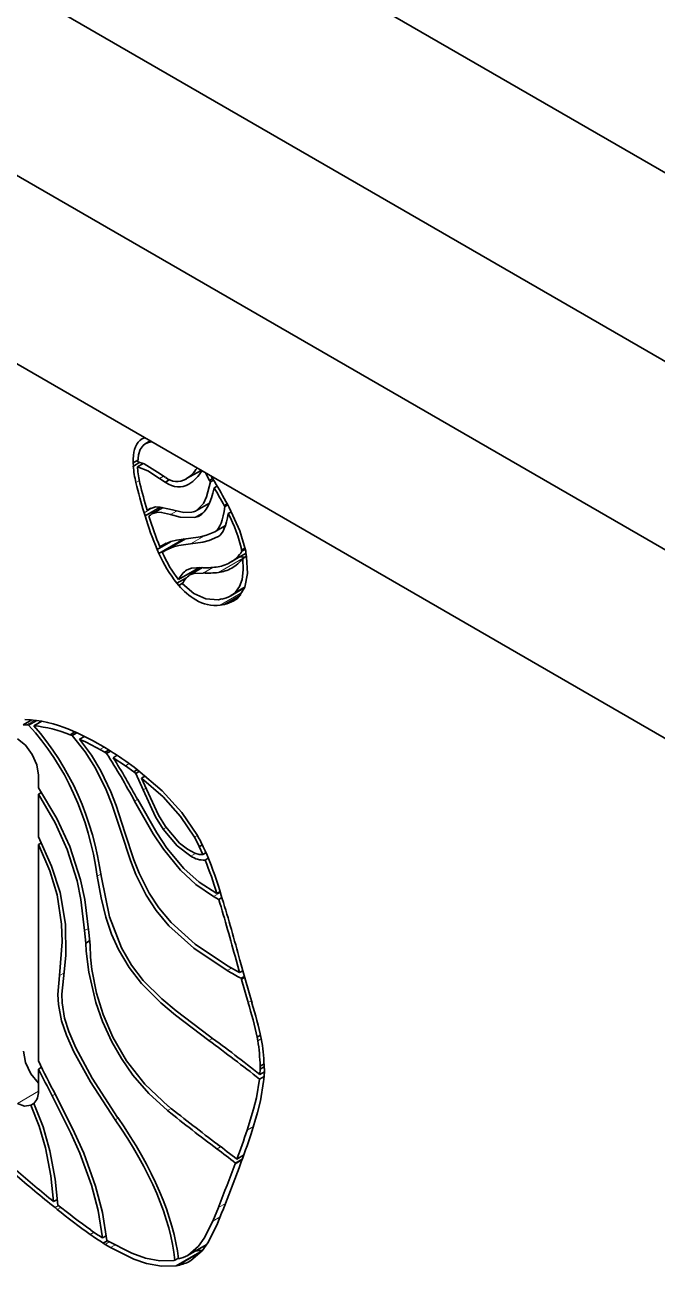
# Model space of a CAD drawing. Extents: x 291 to 834, y 188 to 661.
# Drawn here: x 702.24 to 710.46, y 627.32 to 643.45 of the extents above; entities that cross this region are included whole.
import ezdxf

# ---------------------------------------------------------------- set-up
doc = ezdxf.new("R2010")
doc.units = 0

msp = doc.modelspace()

# ---------------------------------------------------------------- linework, layer by layer
at = {"color": 7, "lineweight": 35}
for p, q in [((727.017, 632.025), (680.518, 658.871)), ((727.017, 632.025), (680.518, 658.871)), ((724.896, 630.8), (678.396, 657.647)), ((724.896, 630.8), (678.396, 657.647)), ((722.774, 629.576), (676.275, 656.422)), ((722.774, 629.576), (676.275, 656.422)), ((720.653, 628.351), (674.154, 655.197))]:
    msp.add_line(p, q, dxfattribs=at)
at = {"color": 7, "lineweight": 13, "ltscale": 0.002019}
msp.add_line((703.734, 638.046), (703.804, 638.086), dxfattribs=at)
at = {"color": 7, "lineweight": 35, "ltscale": 0.000812307}
msp.add_line((703.796, 638.083), (703.766, 638.07), dxfattribs=at)
at = {"color": 7, "lineweight": 35, "ltscale": 0.000847557}
msp.add_line((703.777, 637.983), (703.804, 638.003), dxfattribs=at)
at = {"color": 7, "lineweight": 35, "ltscale": 0.001901}
msp.add_line((703.804, 638.003), (703.87, 638.041), dxfattribs=at)
at = {"color": 7, "lineweight": 35, "ltscale": 0.001732}
msp.add_line((703.649, 637.755), (703.709, 637.79), dxfattribs=at)
at = {"color": 7, "lineweight": 35, "ltscale": 0.000996388}
msp.add_line((703.649, 637.755), (703.651, 637.715), dxfattribs=at)
at = {"color": 7, "lineweight": 35, "ltscale": 0.002419}
msp.add_line((703.651, 637.715), (703.735, 637.764), dxfattribs=at)
at = {"color": 7, "lineweight": 35, "ltscale": 0.002142}
msp.add_line((703.705, 637.705), (703.779, 637.748), dxfattribs=at)
at = {"color": 7, "lineweight": 35, "ltscale": 0.000414065}
msp.add_line((703.706, 637.688), (703.705, 637.705), dxfattribs=at)
at = {"color": 7, "lineweight": 35, "ltscale": 0.005632}
msp.add_line((704.335, 637.547), (704.531, 637.659), dxfattribs=at)
at = {"color": 7, "lineweight": 35, "ltscale": 0.00027944}
msp.add_line((704.528, 637.658), (704.538, 637.655), dxfattribs=at)
at = {"color": 7, "lineweight": 35, "ltscale": 0.00049757}
msp.add_line((704.587, 637.626), (704.597, 637.609), dxfattribs=at)
at = {"color": 7, "lineweight": 13, "ltscale": 0.001269}
msp.add_line((703.685, 637.501), (703.729, 637.526), dxfattribs=at)
at = {"color": 7, "lineweight": 13, "ltscale": 0.001447}
msp.add_line((703.993, 637.555), (704.043, 637.584), dxfattribs=at)
at = {"color": 7, "lineweight": 35, "ltscale": 0.002212}
for p, q in [((703.993, 637.555), (704.066, 637.505)), ((704.071, 637.565), (703.998, 637.615))]:
    msp.add_line(p, q, dxfattribs=at)
at = {"color": 7, "lineweight": 35, "ltscale": 0.001573}
msp.add_line((704.066, 637.505), (704.121, 637.536), dxfattribs=at)
at = {"color": 7, "lineweight": 13, "ltscale": 0.000293925}
msp.add_line((704.597, 637.609), (704.607, 637.615), dxfattribs=at)
at = {"color": 7, "lineweight": 35, "ltscale": 0.002315}
msp.add_line((704.597, 637.609), (704.643, 637.529), dxfattribs=at)
at = {"color": 7, "lineweight": 35, "ltscale": 0.001114}
for p, q in [((704.643, 637.529), (704.682, 637.551)), ((704.839, 637.189), (704.878, 637.211))]:
    msp.add_line(p, q, dxfattribs=at)
at = {"color": 7, "lineweight": 35, "ltscale": 0.000614702}
msp.add_line((704.643, 637.529), (704.656, 637.508), dxfattribs=at)
at = {"color": 7, "lineweight": 35, "ltscale": 0.00111}
msp.add_line((704.656, 637.508), (704.694, 637.53), dxfattribs=at)
at = {"color": 7, "lineweight": 35, "ltscale": 0.000869896}
msp.add_line((704.681, 637.552), (704.664, 637.582), dxfattribs=at)
at = {"color": 7, "lineweight": 35, "ltscale": 0.001142}
msp.add_line((704.704, 637.513), (704.681, 637.552), dxfattribs=at)
at = {"color": 7, "lineweight": 35, "ltscale": 0.001119}
msp.add_line((704.701, 637.432), (704.74, 637.454), dxfattribs=at)
at = {"color": 7, "lineweight": 13, "ltscale": 0.003528}
msp.add_line((703.79, 637.108), (703.913, 637.179), dxfattribs=at)
at = {"color": 7, "lineweight": 35, "ltscale": 0.005696}
msp.add_line((703.803, 637.068), (704, 637.182), dxfattribs=at)
at = {"color": 7, "lineweight": 35, "ltscale": 0.001401}
msp.add_line((703.831, 637.14), (703.879, 637.168), dxfattribs=at)
at = {"color": 7, "lineweight": 35, "ltscale": 0.000715213}
msp.add_line((703.855, 637.156), (703.831, 637.14), dxfattribs=at)
at = {"color": 7, "lineweight": 35, "ltscale": 0.004197}
msp.add_line((703.892, 637.092), (704.037, 637.176), dxfattribs=at)
at = {"color": 7, "lineweight": 35, "ltscale": 0.004817}
msp.add_line((704.474, 637.137), (704.64, 637.233), dxfattribs=at)
at = {"color": 7, "lineweight": 35, "ltscale": 0.001113}
msp.add_line((704.833, 637.201), (704.871, 637.223), dxfattribs=at)
at = {"color": 7, "lineweight": 35, "ltscale": 0.00035221}
msp.add_line((704.833, 637.201), (704.839, 637.189), dxfattribs=at)
at = {"color": 7, "lineweight": 35, "ltscale": 0.001194}
msp.add_line((704.896, 637.177), (704.874, 637.219), dxfattribs=at)
at = {"color": 7, "lineweight": 35, "ltscale": 0.001053}
msp.add_line((703.79, 637.108), (703.803, 637.068), dxfattribs=at)
at = {"color": 7, "lineweight": 13, "ltscale": 0.002207}
msp.add_line((704.136, 637.085), (704.212, 637.129), dxfattribs=at)
at = {"color": 7, "lineweight": 13, "ltscale": 0.003752}
msp.add_line((704.442, 637.046), (704.572, 637.121), dxfattribs=at)
at = {"color": 7, "lineweight": 35, "ltscale": 0.001146}
msp.add_line((704.885, 637.098), (704.925, 637.121), dxfattribs=at)
at = {"color": 7, "lineweight": 35, "ltscale": 0.004019}
msp.add_line((704.709, 636.861), (704.849, 636.941), dxfattribs=at)
at = {"color": 7, "lineweight": 35, "ltscale": 0.000268229}
msp.add_line((704.719, 636.866), (704.709, 636.861), dxfattribs=at)
at = {"color": 7, "lineweight": 13, "ltscale": 0.003754}
msp.add_line((704.719, 636.866), (704.849, 636.941), dxfattribs=at)
at = {"color": 7, "lineweight": 35, "ltscale": 0.000975465}
msp.add_line((704.802, 636.914), (704.841, 636.919), dxfattribs=at)
at = {"color": 7, "lineweight": 35, "ltscale": 0.004994}
msp.add_line((703.961, 636.631), (704.133, 636.731), dxfattribs=at)
at = {"color": 7, "lineweight": 35, "ltscale": 0.009477}
msp.add_line((703.984, 636.578), (704.312, 636.768), dxfattribs=at)
at = {"color": 7, "lineweight": 35, "ltscale": 0.002373}
msp.add_line((703.997, 636.664), (704.079, 636.711), dxfattribs=at)
at = {"color": 7, "lineweight": 35, "ltscale": 0.001109}
msp.add_line((704.034, 636.688), (703.997, 636.664), dxfattribs=at)
at = {"color": 7, "lineweight": 35, "ltscale": 0.007359}
msp.add_line((704.073, 636.623), (704.328, 636.77), dxfattribs=at)
at = {"color": 7, "lineweight": 13, "ltscale": 0.005157}
msp.add_line((704.396, 636.704), (704.574, 636.807), dxfattribs=at)
at = {"color": 7, "lineweight": 35, "ltscale": 0.000294921}
msp.add_line((704.747, 636.794), (704.758, 636.8), dxfattribs=at)
at = {"color": 7, "lineweight": 35, "ltscale": 0.001272}
for p, q in [((705.059, 636.623), (705.103, 636.649)), ((705.262, 630.296), (705.306, 630.321))]:
    msp.add_line(p, q, dxfattribs=at)
at = {"color": 7, "lineweight": 35, "ltscale": 0.001454}
msp.add_line((703.961, 636.631), (703.984, 636.578), dxfattribs=at)
at = {"color": 7, "lineweight": 35, "ltscale": 0.001371}
msp.add_line((704.027, 636.592), (704.073, 636.623), dxfattribs=at)
at = {"color": 7, "lineweight": 35, "ltscale": 8.67607e-05}
msp.add_line((704.029, 636.589), (704.027, 636.592), dxfattribs=at)
at = {"color": 7, "lineweight": 13, "ltscale": 0.010206}
msp.add_line((704.757, 636.332), (705.111, 636.536), dxfattribs=at)
at = {"color": 7, "lineweight": 35, "ltscale": 0.006036}
msp.add_line((704.907, 636.461), (705.117, 636.581), dxfattribs=at)
at = {"color": 7, "lineweight": 35, "ltscale": 0.002146}
msp.add_line((705.025, 636.529), (705.111, 636.536), dxfattribs=at)
at = {"color": 7, "lineweight": 35, "ltscale": 0.000408141}
msp.add_line((705.059, 636.623), (705.062, 636.607), dxfattribs=at)
at = {"color": 7, "lineweight": 35, "ltscale": 0.001297}
msp.add_line((705.062, 636.607), (705.107, 636.633), dxfattribs=at)
at = {"color": 7, "lineweight": 35, "ltscale": 0.001422}
msp.add_line((705.074, 636.514), (705.123, 636.542), dxfattribs=at)
at = {"color": 7, "lineweight": 35, "ltscale": 0.000434983}
msp.add_line((705.115, 636.592), (705.112, 636.609), dxfattribs=at)
at = {"color": 7, "lineweight": 35, "ltscale": 0.001385}
msp.add_line((705.124, 636.537), (705.115, 636.592), dxfattribs=at)
at = {"color": 7, "lineweight": 35, "ltscale": 0.007788}
msp.add_line((704.239, 636.24), (704.509, 636.396), dxfattribs=at)
at = {"color": 7, "lineweight": 35, "ltscale": 0.004725}
msp.add_line((704.386, 636.3), (704.55, 636.395), dxfattribs=at)
at = {"color": 7, "lineweight": 13, "ltscale": 0.003614}
msp.add_line((704.559, 636.325), (704.684, 636.397), dxfattribs=at)
at = {"color": 7, "lineweight": 35, "ltscale": 0.003594}
msp.add_line((704.218, 636.193), (704.342, 636.264), dxfattribs=at)
at = {"color": 7, "lineweight": 35, "ltscale": 0.000927324}
msp.add_line((704.218, 636.193), (704.242, 636.164), dxfattribs=at)
at = {"color": 7, "lineweight": 35, "ltscale": 0.001452}
msp.add_line((704.242, 636.164), (704.292, 636.193), dxfattribs=at)
at = {"color": 7, "lineweight": 13, "ltscale": 0.008387}
msp.add_line((704.78, 635.909), (705.071, 636.076), dxfattribs=at)
at = {"color": 7, "lineweight": 35, "ltscale": 0.006157}
msp.add_line((704.834, 635.918), (705.047, 636.041), dxfattribs=at)
at = {"color": 7, "lineweight": 35, "ltscale": 0.005228}
msp.add_line((704.918, 636.031), (705.099, 636.135), dxfattribs=at)
at = {"color": 7, "lineweight": 13, "ltscale": 0.003628}
msp.add_line((704.979, 636.077), (705.104, 636.149), dxfattribs=at)
at = {"color": 7, "lineweight": 35, "ltscale": 0.000862123}
msp.add_line((705.054, 636.109), (705.088, 636.109), dxfattribs=at)
at = {"color": 7, "lineweight": 35, "ltscale": 0.001292}
msp.add_line((704.803, 635.988), (704.752, 635.979), dxfattribs=at)
at = {"color": 7, "lineweight": 35, "ltscale": 0.001348}
msp.add_line((704.78, 635.909), (704.834, 635.918), dxfattribs=at)
at = {"color": 7, "lineweight": 35, "ltscale": 0.003256}
msp.add_line((702.219, 634.354), (702.332, 634.419), dxfattribs=at)
at = {"color": 7, "lineweight": 13, "ltscale": 0.003064}
msp.add_line((702.264, 634.353), (702.37, 634.415), dxfattribs=at)
at = {"color": 7, "lineweight": 35, "ltscale": 0.003057}
msp.add_line((702.29, 634.35), (702.396, 634.411), dxfattribs=at)
at = {"color": 7, "lineweight": 35, "ltscale": 0.002953}
msp.add_line((702.358, 634.342), (702.46, 634.401), dxfattribs=at)
at = {"color": 7, "lineweight": 35, "ltscale": 0.001122}
msp.add_line((702.219, 634.354), (702.264, 634.353), dxfattribs=at)
at = {"color": 7, "lineweight": 35, "ltscale": 0.000659768}
msp.add_line((702.264, 634.353), (702.29, 634.35), dxfattribs=at)
at = {"color": 7, "lineweight": 35, "ltscale": 0.001311}
msp.add_line((702.869, 634.271), (702.821, 634.291), dxfattribs=at)
at = {"color": 7, "lineweight": 35, "ltscale": 0.001834}
msp.add_line((702.829, 634.225), (702.892, 634.261), dxfattribs=at)
at = {"color": 7, "lineweight": 35, "ltscale": 0.00181}
msp.add_line((702.855, 634.214), (702.917, 634.25), dxfattribs=at)
at = {"color": 7, "lineweight": 35, "ltscale": 0.00069651}
msp.add_line((702.829, 634.225), (702.855, 634.214), dxfattribs=at)
at = {"color": 7, "lineweight": 35, "ltscale": 0.00184}
msp.add_line((702.953, 634.166), (703.017, 634.203), dxfattribs=at)
at = {"color": 7, "lineweight": 13, "ltscale": 0.001557}
msp.add_line((703.216, 634.033), (703.27, 634.064), dxfattribs=at)
at = {"color": 7, "lineweight": 35, "ltscale": 0.001822}
msp.add_line((703.216, 634.033), (703.279, 633.996), dxfattribs=at)
at = {"color": 7, "lineweight": 35, "ltscale": 0.001519}
for p, q in [((703.279, 633.996), (703.332, 634.026)), ((703.389, 633.926), (703.441, 633.957))]:
    msp.add_line(p, q, dxfattribs=at)
at = {"color": 7, "lineweight": 35, "ltscale": 0.00065976}
msp.add_line((703.279, 633.996), (703.302, 633.982), dxfattribs=at)
at = {"color": 7, "lineweight": 35, "ltscale": 0.001617}
msp.add_line((703.336, 634.024), (703.281, 634.058), dxfattribs=at)
at = {"color": 7, "lineweight": 35, "ltscale": 0.001517}
msp.add_line((703.302, 633.982), (703.354, 634.013), dxfattribs=at)
at = {"color": 7, "lineweight": 35, "ltscale": 0.004764}
msp.add_line((703.389, 633.926), (703.548, 633.822), dxfattribs=at)
at = {"color": 7, "lineweight": 13, "ltscale": 0.001422}
msp.add_line((703.548, 633.822), (703.597, 633.85), dxfattribs=at)
at = {"color": 7, "lineweight": 35, "ltscale": 0.003317}
msp.add_line((703.548, 633.822), (703.656, 633.744), dxfattribs=at)
at = {"color": 7, "lineweight": 35, "ltscale": 0.003384}
msp.add_line((703.663, 633.802), (703.553, 633.881), dxfattribs=at)
at = {"color": 7, "lineweight": 35, "ltscale": 0.00138}
msp.add_line((703.656, 633.744), (703.703, 633.772), dxfattribs=at)
at = {"color": 7, "lineweight": 35, "ltscale": 0.001493}
msp.add_line((703.711, 633.766), (703.663, 633.802), dxfattribs=at)
at = {"color": 7, "lineweight": 35, "ltscale": 0.001374}
msp.add_line((703.683, 633.723), (703.731, 633.75), dxfattribs=at)
at = {"color": 7, "lineweight": 35, "ltscale": 0.004077}
msp.add_line((702.418, 633.534), (702.418, 633.698), dxfattribs=at)
at = {"color": 7, "lineweight": 35, "ltscale": 0.000872804}
msp.add_line((703.656, 633.744), (703.683, 633.723), dxfattribs=at)
at = {"color": 7, "lineweight": 35, "ltscale": 0.005854}
msp.add_line((703.683, 633.723), (703.777, 633.508), dxfattribs=at)
at = {"color": 7, "lineweight": 35, "ltscale": 0.001402}
msp.add_line((703.759, 633.662), (703.808, 633.69), dxfattribs=at)
at = {"color": 7, "lineweight": 35, "ltscale": 0.00398}
msp.add_line((703.823, 633.516), (703.759, 633.662), dxfattribs=at)
at = {"color": 7, "lineweight": 35, "ltscale": 0.001112}
msp.add_line((702.418, 633.454), (702.457, 633.476), dxfattribs=at)
at = {"color": 7, "lineweight": 35, "ltscale": 0.013927}
msp.add_line((702.418, 632.897), (702.418, 633.454), dxfattribs=at)
at = {"color": 7, "lineweight": 13, "ltscale": 0.001136}
msp.add_line((703.777, 633.508), (703.816, 633.531), dxfattribs=at)
at = {"color": 7, "lineweight": 13, "ltscale": 0.001115}
msp.add_line((703.668, 633.361), (703.707, 633.383), dxfattribs=at)
at = {"color": 7, "lineweight": 13, "ltscale": 0.001128}
msp.add_line((704.037, 632.998), (704.076, 633.021), dxfattribs=at)
at = {"color": 7, "lineweight": 35, "ltscale": 0.001086}
msp.add_line((702.418, 632.799), (702.456, 632.821), dxfattribs=at)
at = {"color": 7, "lineweight": 35, "ltscale": 0.070306}
msp.add_line((702.418, 629.987), (702.418, 632.799), dxfattribs=at)
at = {"color": 7, "lineweight": 13, "ltscale": 0.001108}
msp.add_line((704.445, 632.893), (704.484, 632.915), dxfattribs=at)
at = {"color": 7, "lineweight": 35, "ltscale": 0.00112}
for p, q in [((704.509, 632.771), (704.548, 632.794)), ((704.807, 632.094), (704.794, 632.137))]:
    msp.add_line(p, q, dxfattribs=at)
at = {"color": 7, "lineweight": 13, "ltscale": 0.001793}
msp.add_line((704.397, 632.646), (704.459, 632.682), dxfattribs=at)
at = {"color": 7, "lineweight": 35, "ltscale": 0.002872}
msp.add_line((704.507, 632.771), (704.556, 632.667), dxfattribs=at)
at = {"color": 7, "lineweight": 35, "ltscale": 5.74388e-05}
msp.add_line((704.509, 632.771), (704.507, 632.771), dxfattribs=at)
at = {"color": 7, "lineweight": 35, "ltscale": 0.001124}
msp.add_line((704.556, 632.667), (704.595, 632.689), dxfattribs=at)
at = {"color": 7, "lineweight": 35, "ltscale": 0.000930392}
msp.add_line((704.585, 632.716), (704.569, 632.75), dxfattribs=at)
at = {"color": 7, "lineweight": 35, "ltscale": 5.21485e-05}
msp.add_line((704.583, 632.715), (704.585, 632.716), dxfattribs=at)
at = {"color": 7, "lineweight": 35, "ltscale": 0.001568}
for p, q in [((704.609, 632.658), (704.583, 632.715)), ((705.299, 629.881), (705.354, 629.913))]:
    msp.add_line(p, q, dxfattribs=at)
at = {"color": 7, "lineweight": 35, "ltscale": 0.001183}
msp.add_line((704.584, 632.597), (704.625, 632.62), dxfattribs=at)
at = {"color": 7, "lineweight": 13, "ltscale": 0.001346}
msp.add_line((703.182, 632.388), (703.229, 632.415), dxfattribs=at)
at = {"color": 7, "lineweight": 13, "ltscale": 0.002596}
msp.add_line((704.693, 632.121), (704.783, 632.173), dxfattribs=at)
at = {"color": 7, "lineweight": 35, "ltscale": 0.001199}
msp.add_line((704.737, 632.162), (704.779, 632.186), dxfattribs=at)
at = {"color": 7, "lineweight": 35, "ltscale": 0.00194}
msp.add_line((704.693, 632.121), (704.761, 632.084), dxfattribs=at)
at = {"color": 7, "lineweight": 35, "ltscale": 0.001205}
msp.add_line((704.761, 632.084), (704.803, 632.109), dxfattribs=at)
at = {"color": 7, "lineweight": 13, "ltscale": 0.001419}
msp.add_line((703.017, 631.681), (703.066, 631.709), dxfattribs=at)
at = {"color": 7, "lineweight": 35, "ltscale": 0.004106}
msp.add_line((703.017, 631.681), (703.034, 631.518), dxfattribs=at)
at = {"color": 7, "lineweight": 35, "ltscale": 0.004184}
msp.add_line((703.088, 631.49), (703.071, 631.657), dxfattribs=at)
at = {"color": 7, "lineweight": 35, "ltscale": 0.001388}
msp.add_line((703.034, 631.518), (703.082, 631.545), dxfattribs=at)
at = {"color": 7, "lineweight": 13, "ltscale": 0.001593}
msp.add_line((704.871, 631.16), (704.926, 631.192), dxfattribs=at)
at = {"color": 7, "lineweight": 35, "ltscale": 0.004521}
msp.add_line((705.032, 631.135), (704.874, 631.222), dxfattribs=at)
at = {"color": 7, "lineweight": 35, "ltscale": 0.004297}
msp.add_line((704.986, 631.3), (705.032, 631.135), dxfattribs=at)
at = {"color": 7, "lineweight": 35, "ltscale": 0.006627}
msp.add_line((705.108, 631.038), (705.037, 631.294), dxfattribs=at)
at = {"color": 7, "lineweight": 13, "ltscale": 0.00185}
msp.add_line((702.69, 631.096), (702.754, 631.133), dxfattribs=at)
at = {"color": 7, "lineweight": 35, "ltscale": 0.001215}
msp.add_line((705.032, 631.135), (705.075, 631.159), dxfattribs=at)
at = {"color": 7, "lineweight": 35, "ltscale": 0.001213}
msp.add_line((705.053, 631.061), (705.095, 631.085), dxfattribs=at)
at = {"color": 7, "lineweight": 35, "ltscale": 0.000408719}
msp.add_line((705.053, 631.061), (705.057, 631.045), dxfattribs=at)
at = {"color": 7, "lineweight": 13, "ltscale": 0.001214}
msp.add_line((705.057, 631.045), (705.099, 631.069), dxfattribs=at)
at = {"color": 7, "lineweight": 35, "ltscale": 0.007833}
msp.add_line((705.057, 631.045), (705.143, 630.744), dxfattribs=at)
at = {"color": 7, "lineweight": 35, "ltscale": 0.0078}
msp.add_line((705.194, 630.738), (705.108, 631.038), dxfattribs=at)
at = {"color": 7, "lineweight": 13, "ltscale": 0.001207}
msp.add_line((705.143, 630.744), (705.185, 630.768), dxfattribs=at)
at = {"color": 7, "lineweight": 13, "ltscale": 0.001392}
msp.add_line((704.632, 630.251), (704.681, 630.279), dxfattribs=at)
at = {"color": 7, "lineweight": 35, "ltscale": 0.00115}
msp.add_line((705.262, 630.296), (705.269, 630.25), dxfattribs=at)
at = {"color": 7, "lineweight": 13, "ltscale": 0.001328}
msp.add_line((705.269, 630.25), (705.315, 630.277), dxfattribs=at)
at = {"color": 7, "lineweight": 35, "ltscale": 0.001219}
msp.add_line((705.323, 630.232), (705.314, 630.28), dxfattribs=at)
at = {"color": 7, "lineweight": 35, "ltscale": 0.001135}
msp.add_line((702.418, 629.882), (702.458, 629.904), dxfattribs=at)
at = {"color": 7, "lineweight": 35, "ltscale": 0.00721}
msp.add_line((702.418, 629.593), (702.418, 629.882), dxfattribs=at)
at = {"color": 7, "lineweight": 35, "ltscale": 0.001768}
msp.add_line((705.299, 629.881), (705.295, 629.811), dxfattribs=at)
at = {"color": 7, "lineweight": 35, "ltscale": 0.000985888}
msp.add_line((705.3, 629.921), (705.299, 629.881), dxfattribs=at)
at = {"color": 7, "lineweight": 35, "ltscale": 0.001489}
msp.add_line((705.3, 629.921), (705.352, 629.951), dxfattribs=at)
at = {"color": 7, "lineweight": 35, "ltscale": 0.001076}
msp.add_line((705.354, 629.847), (705.355, 629.89), dxfattribs=at)
at = {"color": 7, "lineweight": 35, "ltscale": 0.00176}
msp.add_line((705.289, 629.751), (705.35, 629.786), dxfattribs=at)
at = {"color": 7, "lineweight": 35, "ltscale": 0.00171}
msp.add_line((705.295, 629.811), (705.354, 629.845), dxfattribs=at)
at = {"color": 7, "lineweight": 35, "ltscale": 0.000739112}
msp.add_line((705.344, 629.718), (705.347, 629.747), dxfattribs=at)
at = {"color": 7, "lineweight": 35, "ltscale": 0.002502}
msp.add_line((705.347, 629.747), (705.354, 629.847), dxfattribs=at)
at = {"color": 7, "lineweight": 13, "ltscale": 0.007929}
msp.add_line((702.144, 629.435), (702.418, 629.593), dxfattribs=at)
at = {"color": 7, "lineweight": 13, "ltscale": 0.001112}
msp.add_line((702.596, 629.534), (702.634, 629.556), dxfattribs=at)
at = {"color": 7, "lineweight": 35, "ltscale": 0.001118}
msp.add_line((702.318, 629.411), (702.357, 629.434), dxfattribs=at)
at = {"color": 7, "lineweight": 13, "ltscale": 0.001119}
msp.add_line((703.415, 629.223), (703.454, 629.245), dxfattribs=at)
at = {"color": 7, "lineweight": 13, "ltscale": 0.001338}
for p, q in [((704.097, 629.342), (704.144, 629.368)), ((702.633, 628.081), (702.68, 628.107))]:
    msp.add_line(p, q, dxfattribs=at)
at = {"color": 7, "lineweight": 13, "ltscale": 0.002419}
msp.add_line((705.13, 629.088), (705.214, 629.136), dxfattribs=at)
at = {"color": 7, "lineweight": 13, "ltscale": 0.00138}
msp.add_line((704.739, 628.845), (704.786, 628.873), dxfattribs=at)
at = {"color": 7, "lineweight": 35, "ltscale": 0.002567}
msp.add_line((704.996, 628.71), (705.085, 628.761), dxfattribs=at)
at = {"color": 7, "lineweight": 35, "ltscale": 0.014874}
msp.add_line((704.813, 628.045), (705.026, 628.6), dxfattribs=at)
at = {"color": 7, "lineweight": 35, "ltscale": 0.002558}
msp.add_line((704.974, 628.651), (705.063, 628.702), dxfattribs=at)
at = {"color": 7, "lineweight": 35, "ltscale": 0.000251474}
msp.add_line((704.978, 628.66), (704.974, 628.651), dxfattribs=at)
at = {"color": 7, "lineweight": 35, "ltscale": 0.00256}
msp.add_line((704.978, 628.66), (705.066, 628.712), dxfattribs=at)
at = {"color": 7, "lineweight": 35, "ltscale": 0.000642337}
msp.add_line((705.026, 628.6), (705.034, 628.625), dxfattribs=at)
at = {"color": 7, "lineweight": 35, "ltscale": 0.001443}
msp.add_line((702.614, 628.16), (702.664, 628.189), dxfattribs=at)
at = {"color": 7, "lineweight": 35, "ltscale": 4.24238e-05}
msp.add_line((702.671, 628.114), (702.67, 628.115), dxfattribs=at)
at = {"color": 7, "lineweight": 13, "ltscale": 0.002645}
msp.add_line((704.756, 628.081), (704.848, 628.134), dxfattribs=at)
at = {"color": 7, "lineweight": 35, "ltscale": 0.000885536}
msp.add_line((702.633, 628.081), (702.661, 628.058), dxfattribs=at)
at = {"color": 7, "lineweight": 13, "ltscale": 0.001345}
msp.add_line((702.661, 628.058), (702.707, 628.085), dxfattribs=at)
at = {"color": 7, "lineweight": 35, "ltscale": 0.004703}
msp.add_line((704.756, 628.081), (704.686, 627.907), dxfattribs=at)
at = {"color": 7, "lineweight": 13, "ltscale": 0.002737}
msp.add_line((704.686, 627.907), (704.781, 627.962), dxfattribs=at)
at = {"color": 7, "lineweight": 35, "ltscale": 0.00474}
msp.add_line((704.736, 627.854), (704.807, 628.03), dxfattribs=at)
at = {"color": 7, "lineweight": 35, "ltscale": 0.000389347}
msp.add_line((704.762, 628.096), (704.756, 628.081), dxfattribs=at)
at = {"color": 7, "lineweight": 35, "ltscale": 0.000390175}
msp.add_line((704.807, 628.03), (704.813, 628.045), dxfattribs=at)
at = {"color": 7, "lineweight": 13, "ltscale": 0.001431}
msp.add_line((703.091, 627.732), (703.141, 627.761), dxfattribs=at)
at = {"color": 7, "lineweight": 35, "ltscale": 0.001404}
msp.add_line((703.25, 627.689), (703.299, 627.717), dxfattribs=at)
at = {"color": 7, "lineweight": 35, "ltscale": 0.001536}
msp.add_line((703.257, 627.621), (703.311, 627.652), dxfattribs=at)
at = {"color": 7, "lineweight": 35, "ltscale": 0.000786414}
msp.add_line((703.257, 627.621), (703.284, 627.604), dxfattribs=at)
at = {"color": 7, "lineweight": 13, "ltscale": 0.001555}
msp.add_line((703.284, 627.604), (703.338, 627.636), dxfattribs=at)
at = {"color": 7, "lineweight": 35, "ltscale": 0.00202}
msp.add_line((703.284, 627.604), (703.354, 627.563), dxfattribs=at)
at = {"color": 7, "lineweight": 13, "ltscale": 0.001609}
msp.add_line((703.354, 627.563), (703.409, 627.595), dxfattribs=at)
at = {"color": 7, "lineweight": 35, "ltscale": 0.009817}
msp.add_line((704.206, 627.326), (704.546, 627.522), dxfattribs=at)
at = {"color": 7, "lineweight": 13, "ltscale": 0.008555}
msp.add_line((704.232, 627.331), (704.528, 627.502), dxfattribs=at)
at = {"color": 7, "lineweight": 35, "ltscale": 0.007201}
msp.add_line((704.356, 627.458), (704.605, 627.602), dxfattribs=at)
at = {"color": 7, "lineweight": 13, "ltscale": 0.007073}
msp.add_line((704.36, 627.461), (704.605, 627.603), dxfattribs=at)
at = {"color": 7, "lineweight": 35, "ltscale": 0.000341776}
msp.add_line((704.189, 627.398), (704.176, 627.395), dxfattribs=at)
at = {"color": 7, "lineweight": 35, "ltscale": 0.001362}
msp.add_line((704.189, 627.398), (704.236, 627.425), dxfattribs=at)
at = {"color": 7, "lineweight": 35, "ltscale": 0.000665866}
msp.add_line((704.206, 627.326), (704.232, 627.331), dxfattribs=at)
at = {"color": 7, "lineweight": 35, "ltscale": 0.000247032}
msp.add_line((704.391, 627.39), (704.399, 627.395), dxfattribs=at)
at = {"color": 7, "lineweight": 35}
for points in [[(703.708, 637.77), (703.718, 637.859), (703.74, 637.931), (703.777, 637.983)], [(703.705, 637.705), (703.841, 637.654), (703.993, 637.555)], [(703.998, 637.615), (703.791, 637.742), (703.708, 637.77)], [(704.656, 637.508), (704.603, 637.313), (704.561, 637.227), (704.474, 637.137)], [(704.123, 637.153), (703.997, 637.182), (703.939, 637.183), (703.855, 637.156)], [(704.413, 637.116), (704.308, 637.113), (704.123, 637.153)], [(705.112, 636.609), (705.034, 636.875), (704.896, 637.177)], [(703.892, 637.092), (703.966, 637.115), (704.019, 637.113), (704.136, 637.085)], [(704.136, 637.085), (704.261, 637.052), (704.442, 637.046)], [(704.709, 636.861), (704.601, 636.815), (704.524, 636.796), (704.368, 636.774)], [(704.368, 636.774), (704.214, 636.752), (704.14, 636.733), (704.034, 636.688)], [(704.073, 636.623), (704.173, 636.665), (704.244, 636.683), (704.396, 636.704)], [(704.396, 636.704), (704.556, 636.727), (704.635, 636.746), (704.747, 636.794)], [(705.074, 636.514), (705.08, 636.367), (705.064, 636.241), (705.03, 636.148), (704.979, 636.077)], [(705.022, 636.014), (705.101, 636.14), (705.135, 636.317), (705.124, 636.537)], [(704.536, 636.395), (704.405, 636.389), (704.349, 636.367)], [(704.752, 635.979), (704.593, 635.988), (704.438, 636.058), (704.288, 636.186)], [(704.386, 636.3), (704.437, 636.319), (704.559, 636.325)], [(702.418, 633.698), (702.397, 633.833), (702.338, 633.968), (702.251, 634.087), (702.144, 634.173)], [(702.855, 634.214), (703.025, 634.001), (703.16, 633.789), (703.299, 633.508), (703.372, 633.323), (703.492, 632.958)], [(703.542, 632.955), (703.426, 633.306), (703.357, 633.484), (703.229, 633.754), (703.106, 633.959), (702.953, 634.166)], [(704.484, 632.914), (704.283, 633.214), (704.026, 633.497), (703.711, 633.766)], [(703.759, 633.662), (704.037, 633.417), (704.265, 633.162), (704.445, 632.893)], [(703.071, 631.657), (703.019, 632.083), (702.965, 632.338), (702.825, 632.772), (702.656, 633.137), (702.418, 633.534)], [(702.418, 633.454), (702.636, 633.079), (702.79, 632.735), (702.919, 632.326), (702.968, 632.085), (703.017, 631.681)], [(703.777, 633.508), (703.938, 633.159), (704.037, 632.998)], [(704.069, 633.031), (703.976, 633.181), (703.823, 633.516)], [(703.668, 633.361), (703.91, 632.938), (704.041, 632.738), (704.264, 632.463), (704.462, 632.28), (704.693, 632.121)], [(704.737, 632.162), (704.505, 632.311), (704.308, 632.485), (704.086, 632.753), (703.955, 632.95), (703.708, 633.381)], [(703.492, 632.958), (703.613, 632.59), (703.684, 632.409), (703.819, 632.14), (703.949, 631.941), (704.113, 631.743), (704.436, 631.45), (704.871, 631.16)], [(704.874, 631.222), (704.453, 631.502), (704.141, 631.785), (703.983, 631.975), (703.857, 632.167), (703.727, 632.426), (703.658, 632.601), (703.542, 632.955)], [(704.037, 632.998), (704.222, 632.781), (704.397, 632.646)], [(704.556, 632.667), (704.508, 632.668), (704.451, 632.685), (704.357, 632.736), (704.253, 632.818), (704.069, 633.031)], [(702.744, 631.056), (702.774, 631.356), (702.77, 631.762), (702.699, 632.173), (702.589, 632.516), (702.418, 632.897)], [(702.418, 632.799), (702.565, 632.455), (702.659, 632.143), (702.719, 631.765), (702.726, 631.533), (702.69, 631.096)], [(703.182, 632.388), (703.232, 632.107), (703.294, 631.856), (703.369, 631.633), (703.457, 631.434), (703.595, 631.199), (703.756, 630.991), (704.007, 630.74), (704.197, 630.581), (704.632, 630.251)], [(704.64, 630.309), (704.208, 630.636), (704.022, 630.792), (703.78, 631.033), (703.626, 631.232), (703.495, 631.456), (703.342, 631.859), (703.236, 632.369)], [(703.034, 631.518), (703.038, 631.412), (703.071, 631.139), (703.163, 630.748), (703.25, 630.498), (703.371, 630.234), (703.495, 630.017), (703.646, 629.801), (703.851, 629.565), (704.097, 629.342)], [(704.108, 629.397), (703.802, 629.685), (703.564, 629.988), (703.386, 630.295), (703.259, 630.592), (703.174, 630.866), (703.113, 631.176), (703.095, 631.334), (703.088, 631.49)], [(702.69, 631.096), (702.67, 630.851), (702.677, 630.722), (702.718, 630.507), (702.781, 630.321), (702.876, 630.107), (703.093, 629.716), (703.415, 629.223)], [(703.447, 629.254), (703.117, 629.763), (702.903, 630.157), (702.813, 630.368), (702.757, 630.544), (702.725, 630.74), (702.723, 630.853), (702.744, 631.056)], [(702.222, 630.115), (702.248, 629.966), (702.317, 629.82), (702.419, 629.697)], [(705.289, 629.751), (705.25, 629.509), (705.214, 629.359), (705.13, 629.088)], [(705.182, 629.038), (705.267, 629.316), (705.305, 629.469), (705.344, 629.718)], [(702.144, 629.435), (702.238, 629.401), (702.318, 629.411)], [(702.318, 629.411), (702.428, 629.138), (702.509, 628.857), (702.578, 628.495), (702.614, 628.16)], [(702.67, 628.115), (702.635, 628.453), (702.567, 628.82), (702.479, 629.132), (702.356, 629.435)], [(702.596, 629.534), (702.84, 629.049), (702.956, 628.789), (703.108, 628.375), (703.195, 628.042), (703.25, 627.689)], [(703.306, 627.655), (703.25, 628.02), (703.161, 628.362), (703.006, 628.788), (702.887, 629.054), (702.637, 629.551)], [(704.686, 627.907), (704.573, 627.684), (704.499, 627.582), (704.36, 627.461)], [(704.399, 627.395), (704.544, 627.52), (704.62, 627.625), (704.736, 627.854)], [(704.176, 627.395), (703.996, 627.391), (703.811, 627.426), (703.632, 627.488), (703.306, 627.655)], [(703.354, 627.563), (703.659, 627.413), (703.824, 627.357), (704.018, 627.321), (704.206, 627.326)]]:
    msp.add_lwpolyline(points, dxfattribs=at)
for centre, radius, start, end in [((703.859, 637.91), 0.184, 119.9876, 132.4921), ((703.901, 637.825), 0.203, 92.6316, 118.6795), ((705.006, 637.818), 1.359, 184.3504, 193.5275), ((704.935, 637.781), 1.233, 184.3239, 193.7065), ((704.082, 637.946), 0.473, 302.4458, 327.1421), ((704.091, 637.915), 0.52, 302.9838, 329.8037), ((710.289, 639.066), 6.787, 193.3363, 196.7659), ((710.124, 639.02), 6.568, 193.4757, 196.6275), ((704.218, 637.747), 0.233, 231.1358, 300.4602), ((698.827, 633.933), 6.882, 28.5224, 31.3458), ((699.671, 634.404), 5.871, 28.4494, 31.0438), ((704.39, 637.281), 0.167, 278.1155, 300.2439), ((708.228, 638.42), 4.627, 196.9867, 202.7361), ((703.999, 636.91), 0.211, 120.3949, 133.5989), ((708.124, 638.373), 4.467, 197.0615, 202.5007), ((704.415, 637.235), 0.191, 278.0283, 300.1709), ((703.164, 636.189), 1.945, 12.9108, 27.8404), ((705.575, 637.275), 1.736, 203.6356, 218.5654), ((705.509, 637.238), 1.616, 203.6981, 218.1784), ((704.669, 636.865), 0.47, 300.4873, 326.7125), ((704.661, 636.844), 0.529, 300.6267, 321.2682), ((704.52, 636.11), 0.31, 123.7493, 155.2329), ((704.596, 637.532), 1.138, 266.9813, 276.7231), ((704.62, 637.465), 1.141, 266.9407, 276.901), ((704.672, 636.876), 0.477, 276.844, 299.5413), ((704.7, 636.79), 0.462, 277.0829, 299.8834), ((704.922, 636.739), 0.89, 220.1942, 238.8339), ((704.543, 636.069), 0.279, 124.1075, 155.4413), ((704.72, 636.386), 0.407, 281.7259, 299.1592), ((704.769, 636.292), 0.3, 299.8306, 314.3063), ((704.795, 636.247), 0.326, 299.836, 314.2732), ((704.721, 636.397), 0.493, 238.2674, 276.9107), ((704.743, 636.347), 0.438, 281.8684, 299.1827), ((702.168, 632.791), 1.635, 66.4913, 87.4821), ((702.196, 632.688), 1.661, 67.6274, 84.432), ((701.477, 631.091), 3.472, 58.7141, 66.3641), ((701.666, 631.284), 3.157, 60.5749, 65.9266), ((696.353, 629.477), 8.282, 27.9654, 32.9567), ((700.803, 629.938), 4.807, 55.097, 58.2049), ((695.004, 628.657), 9.903, 28.4893, 32.1467), ((702.48, 631.791), 2.253, 25.7916, 29.2895), ((702.39, 631.736), 2.403, 24.9357, 29.3506), ((704.566, 632.899), 0.303, 236.1117, 273.4447), ((699.7, 630.635), 5.31, 16.4187, 22.3932), ((699.441, 630.549), 5.536, 16.9346, 21.7082), ((676.586, 623.577), 29.432, 15.2135, 16.8015), ((676.558, 623.558), 29.511, 15.1955, 16.8119), ((707.438, 635.643), 5.166, 240.205, 242.5055), ((699.846, 629.096), 5.547, 12.4875, 17.2737), ((699.802, 629.064), 5.645, 12.4382, 17.2503), ((693.127, 614.446), 19.55, 51.5275, 53.9474), ((693.067, 614.414), 19.662, 51.5437, 53.9415), ((702.423, 629.816), 2.879, 2.0804, 8.6749), ((702.314, 629.777), 3.042, 2.1232, 8.589), ((712.151, 634.603), 10.772, 205.3755, 207.9678), ((715.549, 636.369), 14.645, 206.2929, 207.8187), ((702.217, 629.58), 0.201, 313.6943, 3.7232), ((717.956, 646.634), 22.11, 231.2225, 233.3156), ((717.89, 646.501), 22.016, 231.208, 233.3183), ((692.082, 633.517), 13.78, 339.5815, 341.248), ((692.415, 633.354), 13.477, 339.4563, 341.3244), ((700.568, 623.191), 7.026, 51.1243, 53.5901), ((700.643, 623.327), 6.923, 51.045, 53.6518), ((667.7, 642.609), 39.802, 338.6147, 339.4701), ((715.144, 643.636), 19.962, 229.2302, 231.1908), ((715.568, 644.194), 20.613, 229.3022, 231.0645), ((708.773, 635.711), 9.744, 231.2257, 234.3741), ((708.76, 635.647), 9.736, 231.2113, 234.3909), ((705.038, 630.526), 3.354, 234.6464, 237.7844), ((705.071, 630.512), 3.412, 234.5463, 237.9027), ((704.135, 627.879), 0.475, 282.5034, 298.3666), ((704.452, 628.213), 0.692, 271.069, 278.2162), ((704.131, 627.85), 0.529, 280.9927, 299.4234)]:
    msp.add_arc(centre, radius, start, end, dxfattribs=at)
for centre, major_axis, ratio, start_param, end_param in [((704.357, 637.025), (0.593, -1.043), 0.371281, 3.225034, 3.74974), ((703.081, 648.579), (1.19, -11.135), 0.146084, 6.161976, 6.347816), ((701.132, 647.888), (3.339, -10.836), 0.12891, 0.02945, 0.228585), ((704.41, 638.545), (0.281, -1.69), 0.206661, 0.082877, 0.604877), ((702.302, 646.719), (2.427, -9.931), 0.097709, 0.031067, 0.22779), ((687.345, 623.133), (15.194, 10.91), 0.425069, 6.06523, 6.332844), ((686.73, 623.136), (15.887, 10.871), 0.428268, 6.075274, 6.334445), ((686.913, 633.141), (17.219, -6.661), 0.307747, 0.160874, 0.424549), ((687.031, 633.361), (17.048, -6.827), 0.298634, 0.154407, 0.422617)]:
    msp.add_ellipse(centre, major_axis=major_axis, ratio=ratio, start_param=start_param, end_param=end_param, dxfattribs=at)

doc.saveas('drawing.dxf')
